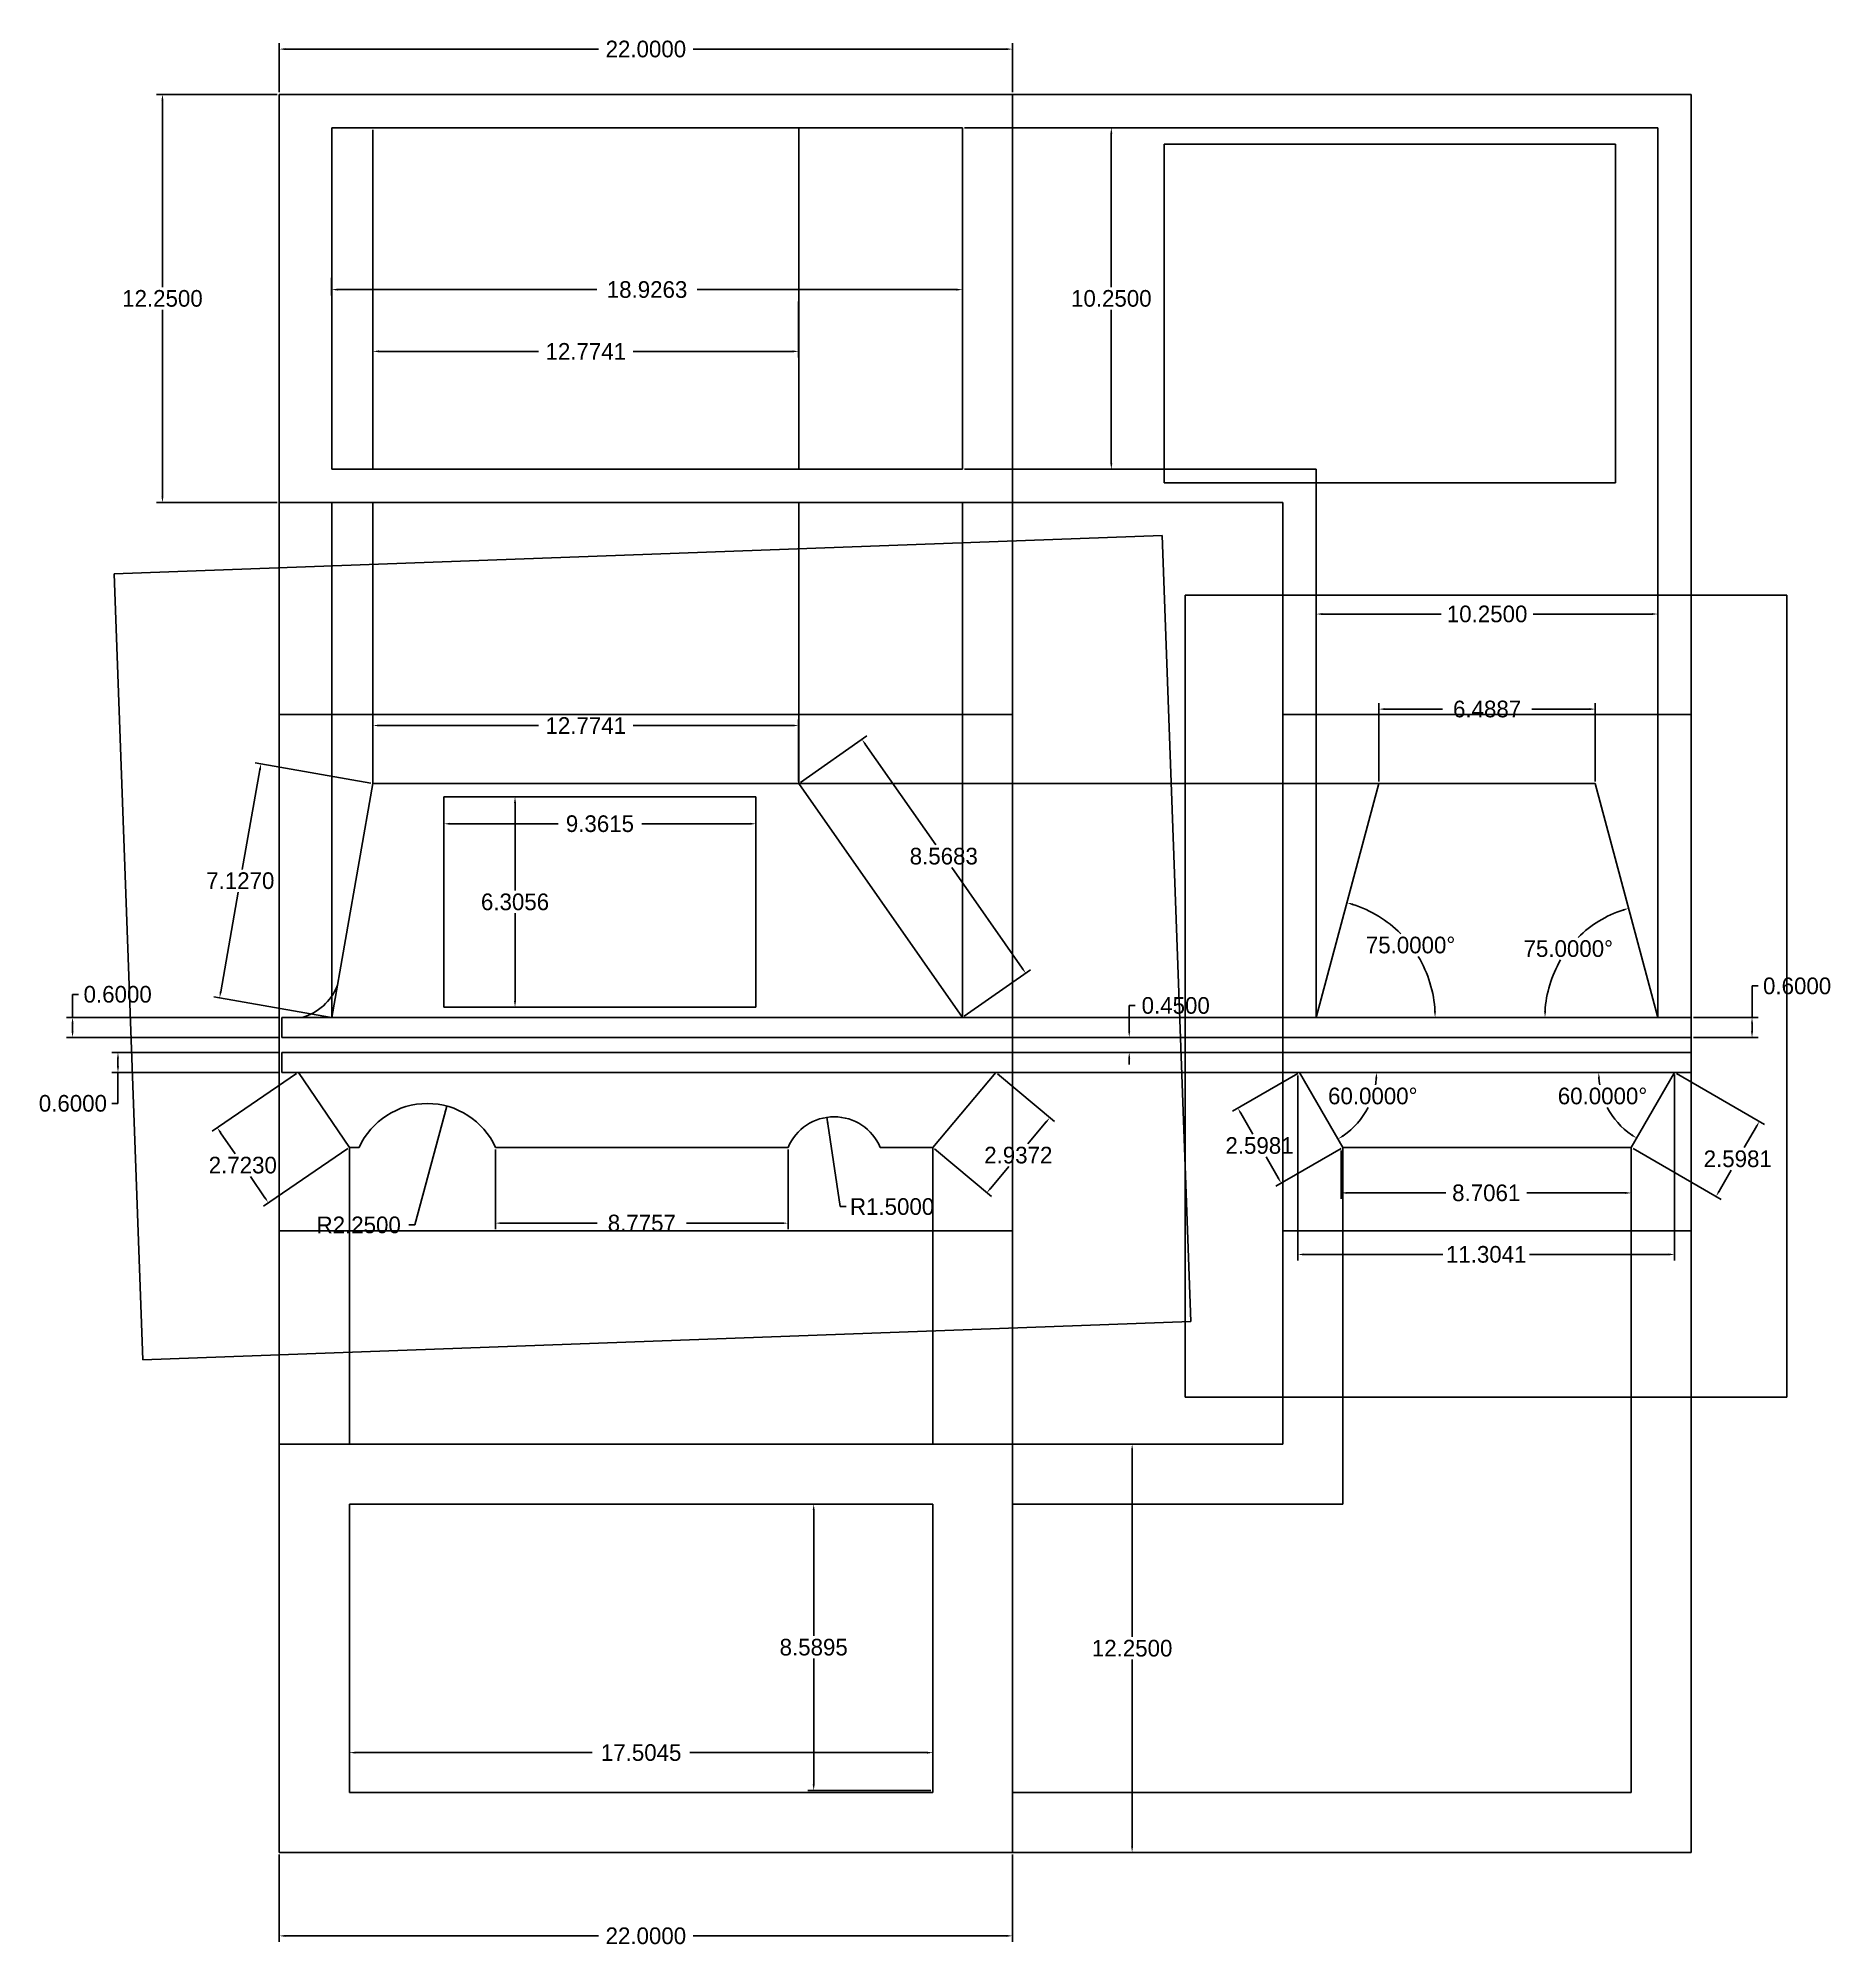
# Model space of a CAD drawing. Extents: x -4.3 to 49.5, y -20.1 to 37.1.
import ezdxf

# ---------------------------------------------------------------- set-up
doc = ezdxf.new("R2010")
doc.units = 0
doc.header["$MEASUREMENT"] = 0
doc.layers.get('0').update_dxf_attribs({"linetype": 'CONTINUOUS'})
doc.layers.get('DEFPOINTS').update_dxf_attribs({"linetype": 'CONTINUOUS'})
for name, color, linetype in [('DIMENSIONS', 7, 'CONTINUOUS'), ('LAYOUT', 4, 'CONTINUOUS'), ('PICTURE', 5, 'CONTINUOUS'), ('REF_LINES', 240, 'CONTINUOUS')]:
    doc.layers.add(name, color=color, linetype=linetype)
doc.dimstyles.get("Standard").update_dxf_attribs({"dimtxt": 0.18, "dimasz": 0.18, "dimexe": 0.18, "dimexo": 0.0625, "dimgap": 0.09, "dimtad": 0, "dimtih": 1, "dimtoh": 1, "dimdec": 4, "dimzin": 0, "dimtxsty": 'STANDARD', "dimcen": 0.09, "dimazin": 3, "dimtfac": 1, "dimtdec": 4, "dimtofl": 0, "dimtmove": 0, "dimatfit": 3, "dimtolj": 1, "dimtzin": 0})
picture_1 = doc.add_image_def('image1.jpg', size_in_pixel=(1280, 960))
picture_2 = doc.add_image_def('image2.jpg', size_in_pixel=(640, 480))
picture_3 = doc.add_image_def('image3.jpg', size_in_pixel=(960, 1280))

# ---------------------------------------------------------------- blocks, each defined once
blk = doc.blocks.new('*D54')
at = {"color": 0, "linetype": 'BYBLOCK'}
for p, q in [((2.915, 35.517), (2.915, 36.992)), ((3.095, 36.812), (12.491, 36.812)), ((24.735, 36.812), (15.338, 36.812)), ((24.915, 35.517), (24.915, 36.992))]:
    blk.add_line(p, q, dxfattribs=at)
for points in [[(3.095, 36.842), (3.095, 36.782), (2.915, 36.812)], [(24.735, 36.842), (24.735, 36.782), (24.915, 36.812)]]:
    blk.add_solid(points, dxfattribs=at)
at = {"layer": 'DEFPOINTS', "color": 0, "linetype": 'BYBLOCK'}
for p in [(24.915, 36.812), (2.915, 35.454), (24.915, 35.454)]:
    blk.add_point(p, dxfattribs=at)
at = {"color": 0, "linetype": 'BYBLOCK', "insert": (13.915, 36.812), "char_height": 0.5, "attachment_point": 5}
blk.add_mtext('\\A1;22.0000', dxfattribs=at)
blk = doc.blocks.new('*D55')
at = {"color": 0, "linetype": 'BYBLOCK'}
for p, q in [((2.852, 35.454), (-0.769, 35.454)), ((-0.589, 35.274), (-0.589, 29.669)), ((-0.589, 23.384), (-0.589, 28.989)), ((2.852, 23.204), (-0.769, 23.204))]:
    blk.add_line(p, q, dxfattribs=at)
for points in [[(-0.619, 35.274), (-0.559, 35.274), (-0.589, 35.454)], [(-0.619, 23.384), (-0.559, 23.384), (-0.589, 23.204)]]:
    blk.add_solid(points, dxfattribs=at)
at = {"layer": 'DEFPOINTS', "color": 0, "linetype": 'BYBLOCK'}
for p in [(2.915, 35.454), (-0.589, 23.204), (2.915, 23.204)]:
    blk.add_point(p, dxfattribs=at)
at = {"color": 0, "linetype": 'BYBLOCK', "insert": (-0.589, 29.329), "char_height": 0.5, "attachment_point": 5}
blk.add_mtext('\\A1;12.2500', dxfattribs=at)
blk = doc.blocks.new('*D57')
at = {"color": 0, "linetype": 'BYBLOCK'}
for p, q in [((4.488, 29.952), (4.488, 29.415)), ((23.415, 29.952), (23.415, 29.415)), ((4.668, 29.595), (12.445, 29.595)), ((23.235, 29.595), (15.458, 29.595))]:
    blk.add_line(p, q, dxfattribs=at)
for points in [[(4.668, 29.625), (4.668, 29.565), (4.488, 29.595)], [(23.235, 29.625), (23.235, 29.565), (23.415, 29.595)]]:
    blk.add_solid(points, dxfattribs=at)
at = {"layer": 'DEFPOINTS', "color": 0, "linetype": 'BYBLOCK'}
for p in [(4.488, 30.015), (23.415, 30.015), (23.415, 29.595)]:
    blk.add_point(p, dxfattribs=at)
at = {"color": 0, "linetype": 'BYBLOCK', "insert": (13.951, 29.595), "char_height": 0.5, "attachment_point": 5}
blk.add_mtext('\\A1;18.9263', dxfattribs=at)
blk = doc.blocks.new('*D58')
at = {"color": 0, "linetype": 'BYBLOCK'}
for p, q in [((23.477, 34.454), (28.061, 34.454)), ((27.881, 34.274), (27.881, 29.669)), ((27.881, 24.384), (27.881, 28.989)), ((23.477, 24.204), (28.061, 24.204))]:
    blk.add_line(p, q, dxfattribs=at)
for points in [[(27.851, 34.274), (27.911, 34.274), (27.881, 34.454)], [(27.851, 24.384), (27.911, 24.384), (27.881, 24.204)]]:
    blk.add_solid(points, dxfattribs=at)
at = {"layer": 'DEFPOINTS', "color": 0, "linetype": 'BYBLOCK'}
for p in [(23.415, 34.454), (23.415, 24.204), (27.881, 24.204)]:
    blk.add_point(p, dxfattribs=at)
at = {"color": 0, "linetype": 'BYBLOCK', "insert": (27.881, 29.329), "char_height": 0.5, "attachment_point": 5}
blk.add_mtext('\\A1;10.2500', dxfattribs=at)
blk = doc.blocks.new('*D59')
at = {"color": 0, "linetype": 'BYBLOCK'}
for p, q in [((18.551, 14.809), (20.544, 16.205)), ((20.5, 15.954), (22.616, 12.932)), ((25.208, 9.23), (23.092, 12.252)), ((23.466, 7.791), (25.459, 9.186))]:
    blk.add_line(p, q, dxfattribs=at)
for points in [[(20.524, 15.971), (20.475, 15.937), (20.397, 16.101)], [(25.232, 9.247), (25.183, 9.213), (25.311, 9.083)]]:
    blk.add_solid(points, dxfattribs=at)
at = {"layer": 'DEFPOINTS', "color": 0, "linetype": 'BYBLOCK'}
for p in [(18.5, 14.773), (25.311, 9.083), (23.415, 7.755)]:
    blk.add_point(p, dxfattribs=at)
at = {"color": 0, "linetype": 'BYBLOCK', "insert": (22.854, 12.592), "char_height": 0.5, "attachment_point": 5}
blk.add_mtext('\\A1;8.5683', dxfattribs=at)
blk = doc.blocks.new('*D60')
at = {"color": 0, "linetype": 'BYBLOCK'}
for p, q in [((2.335, 15.189), (1.807, 12.196)), ((5.664, 14.784), (2.189, 15.397)), ((1.16, 8.524), (1.687, 11.516)), ((4.427, 7.766), (0.951, 8.378))]:
    blk.add_line(p, q, dxfattribs=at)
for points in [[(2.305, 15.194), (2.364, 15.183), (2.366, 15.366)], [(1.13, 8.53), (1.189, 8.519), (1.128, 8.347)]]:
    blk.add_solid(points, dxfattribs=at)
at = {"layer": 'DEFPOINTS', "color": 0, "linetype": 'BYBLOCK'}
for p in [(5.726, 14.773), (1.128, 8.347), (4.488, 7.755)]:
    blk.add_point(p, dxfattribs=at)
at = {"color": 0, "linetype": 'BYBLOCK', "insert": (1.747, 11.856), "char_height": 0.5, "attachment_point": 5}
blk.add_mtext('\\A1;7.1270', dxfattribs=at)
blk = doc.blocks.new('*D61')
at = {"color": 0, "linetype": 'BYBLOCK'}
for p, q in [((7.856, 14.31), (7.856, 13.386)), ((17.218, 14.31), (17.218, 13.386)), ((8.036, 13.566), (11.28, 13.566)), ((17.038, 13.566), (13.794, 13.566))]:
    blk.add_line(p, q, dxfattribs=at)
for points in [[(8.036, 13.596), (8.036, 13.536), (7.856, 13.566)], [(17.038, 13.596), (17.038, 13.536), (17.218, 13.566)]]:
    blk.add_solid(points, dxfattribs=at)
at = {"layer": 'DEFPOINTS', "color": 0, "linetype": 'BYBLOCK'}
for p in [(7.856, 14.373), (17.218, 14.373), (17.218, 13.566)]:
    blk.add_point(p, dxfattribs=at)
at = {"color": 0, "linetype": 'BYBLOCK', "insert": (12.537, 13.566), "char_height": 0.5, "attachment_point": 5}
blk.add_mtext('\\A1;9.3615', dxfattribs=at)
blk = doc.blocks.new('*D63')
at = {"color": 0, "linetype": 'BYBLOCK'}
for p, q in [((-3.286, 7.755), (-3.286, 8.447)), ((-3.286, 8.447), (-3.106, 8.447)), ((2.926, 7.755), (-3.466, 7.755)), ((-3.286, 7.335), (-3.286, 7.575)), ((2.926, 7.155), (-3.466, 7.155))]:
    blk.add_line(p, q, dxfattribs=at)
for points in [[(-3.316, 7.575), (-3.256, 7.575), (-3.286, 7.755)], [(-3.316, 7.335), (-3.256, 7.335), (-3.286, 7.155)]]:
    blk.add_solid(points, dxfattribs=at)
at = {"layer": 'DEFPOINTS', "color": 0, "linetype": 'BYBLOCK'}
for p in [(2.988, 7.755), (-3.286, 7.155), (2.988, 7.155)]:
    blk.add_point(p, dxfattribs=at)
at = {"color": 0, "linetype": 'BYBLOCK', "insert": (-1.932, 8.447), "char_height": 0.5, "attachment_point": 5}
blk.add_mtext('\\A1;0.6000', dxfattribs=at)
blk = doc.blocks.new('*D64')
at = {"color": 0, "linetype": 'BYBLOCK'}
for p, q in [((2.926, 6.705), (-2.103, 6.705)), ((-1.923, 6.525), (-1.923, 6.285)), ((2.926, 6.105), (-2.103, 6.105)), ((-1.923, 6.105), (-1.923, 5.175)), ((-1.923, 5.175), (-2.103, 5.175))]:
    blk.add_line(p, q, dxfattribs=at)
for points in [[(-1.953, 6.525), (-1.893, 6.525), (-1.923, 6.705)], [(-1.953, 6.285), (-1.893, 6.285), (-1.923, 6.105)]]:
    blk.add_solid(points, dxfattribs=at)
at = {"layer": 'DEFPOINTS', "color": 0, "linetype": 'BYBLOCK'}
for p in [(2.988, 6.705), (-1.923, 6.105), (2.988, 6.105)]:
    blk.add_point(p, dxfattribs=at)
at = {"color": 0, "linetype": 'BYBLOCK', "insert": (-3.276, 5.175), "char_height": 0.5, "attachment_point": 5}
blk.add_mtext('\\A1;0.6000', dxfattribs=at)
blk = doc.blocks.new('*D65')
at = {"color": 0, "linetype": 'BYBLOCK'}
for p, q in [((28.418, 7.335), (28.418, 8.112)), ((28.418, 8.112), (28.598, 8.112)), ((24.977, 7.155), (28.598, 7.155)), ((24.977, 6.705), (28.598, 6.705)), ((28.418, 6.525), (28.418, 6.345))]:
    blk.add_line(p, q, dxfattribs=at)
for points in [[(28.388, 7.335), (28.448, 7.335), (28.418, 7.155)], [(28.388, 6.525), (28.448, 6.525), (28.418, 6.705)]]:
    blk.add_solid(points, dxfattribs=at)
at = {"layer": 'DEFPOINTS', "color": 0, "linetype": 'BYBLOCK'}
for p in [(24.915, 7.155), (24.915, 6.705), (28.418, 6.705)]:
    blk.add_point(p, dxfattribs=at)
at = {"color": 0, "linetype": 'BYBLOCK', "insert": (29.813, 8.112), "char_height": 0.5, "attachment_point": 5}
blk.add_mtext('\\A1;0.4500', dxfattribs=at)
blk = doc.blocks.new('*D66')
at = {"color": 0, "linetype": 'BYBLOCK'}
for p, q in [((34.031, 7.817), (34.031, 20.04)), ((34.211, 19.86), (37.775, 19.86)), ((44.101, 19.86), (40.538, 19.86)), ((44.281, 7.817), (44.281, 20.04))]:
    blk.add_line(p, q, dxfattribs=at)
for points in [[(34.211, 19.89), (34.211, 19.83), (34.031, 19.86)], [(44.101, 19.89), (44.101, 19.83), (44.281, 19.86)]]:
    blk.add_solid(points, dxfattribs=at)
at = {"layer": 'DEFPOINTS', "color": 0, "linetype": 'BYBLOCK'}
for p in [(44.281, 19.86), (34.031, 7.755), (44.281, 7.755)]:
    blk.add_point(p, dxfattribs=at)
at = {"color": 0, "linetype": 'BYBLOCK', "insert": (39.156, 19.86), "char_height": 0.5, "attachment_point": 5}
blk.add_mtext('\\A1;10.2500', dxfattribs=at)
blk = doc.blocks.new('*D67')
at = {"color": 0, "linetype": 'BYBLOCK'}
for p, q in [((35.912, 14.836), (35.912, 17.187)), ((42.401, 14.836), (42.401, 17.187)), ((36.092, 17.007), (37.816, 17.007)), ((42.221, 17.007), (40.496, 17.007))]:
    blk.add_line(p, q, dxfattribs=at)
for points in [[(36.092, 17.037), (36.092, 16.977), (35.912, 17.007)], [(42.221, 17.037), (42.221, 16.977), (42.401, 17.007)]]:
    blk.add_solid(points, dxfattribs=at)
at = {"layer": 'DEFPOINTS', "color": 0, "linetype": 'BYBLOCK'}
for p in [(42.401, 17.007), (35.912, 14.773), (42.401, 14.773)]:
    blk.add_point(p, dxfattribs=at)
at = {"color": 0, "linetype": 'BYBLOCK', "insert": (39.156, 17.007), "char_height": 0.5, "attachment_point": 5}
blk.add_mtext('\\A1;6.4887', dxfattribs=at)
blk = doc.blocks.new('*D68')
at = {"color": 0, "linetype": 'BYBLOCK'}
for start, end in [(108.0428, 134.8413), (149.4386, 176.9572)]:
    blk.add_arc((44.281, 7.755), 3.39, start, end, dxfattribs=at)
for points in [[(43.223, 11.007), (43.24, 10.949), (43.404, 11.029)], [(40.926, 7.934), (40.866, 7.935), (40.892, 7.755)]]:
    blk.add_solid(points, dxfattribs=at)
at = {"layer": 'DEFPOINTS', "color": 0, "linetype": 'BYBLOCK'}
for p in [(42.401, 14.773), (42.102, 10.351), (33.031, 7.755), (44.281, 7.755), (45.281, 7.755)]:
    blk.add_point(p, dxfattribs=at)
at = {"color": 0, "linetype": 'BYBLOCK', "insert": (41.592, 9.818), "char_height": 0.5, "attachment_point": 5}
blk.add_mtext('\\A1;75.0000°', dxfattribs=at)
blk = doc.blocks.new('*D69')
at = {"color": 0, "linetype": 'BYBLOCK'}
for start, end in [(44.7606, 72.1064), (2.8936, 30.8891)]:
    blk.add_arc((34.031, 7.755), 3.565, start, end, dxfattribs=at)
for points in [[(35.118, 11.118), (35.135, 11.176), (34.954, 11.198)], [(37.621, 7.935), (37.561, 7.934), (37.596, 7.755)]]:
    blk.add_solid(points, dxfattribs=at)
at = {"layer": 'DEFPOINTS', "color": 0, "linetype": 'BYBLOCK'}
for p in [(35.912, 14.773), (37.262, 9.261), (33.031, 7.755), (34.031, 7.755), (45.281, 7.755)]:
    blk.add_point(p, dxfattribs=at)
at = {"color": 0, "linetype": 'BYBLOCK', "insert": (36.859, 9.925), "char_height": 0.5, "attachment_point": 5}
blk.add_mtext('\\A1;75.0000°', dxfattribs=at)
blk = doc.blocks.new('*D70')
at = {"color": 0, "linetype": 'BYBLOCK'}
for p, q in [((47.104, 7.755), (47.104, 8.699)), ((47.104, 8.699), (47.284, 8.699)), ((45.344, 7.755), (47.284, 7.755)), ((47.104, 7.335), (47.104, 7.575)), ((45.344, 7.155), (47.284, 7.155))]:
    blk.add_line(p, q, dxfattribs=at)
for points in [[(47.074, 7.575), (47.134, 7.575), (47.104, 7.755)], [(47.074, 7.335), (47.134, 7.335), (47.104, 7.155)]]:
    blk.add_solid(points, dxfattribs=at)
at = {"layer": 'DEFPOINTS', "color": 0, "linetype": 'BYBLOCK'}
for p in [(45.281, 7.755), (45.281, 7.155), (47.104, 7.155)]:
    blk.add_point(p, dxfattribs=at)
at = {"color": 0, "linetype": 'BYBLOCK', "insert": (48.457, 8.699), "char_height": 0.5, "attachment_point": 5}
blk.add_mtext('\\A1;0.6000', dxfattribs=at)
blk = doc.blocks.new('*D71')
at = {"color": 0, "linetype": 'BYBLOCK'}
for p, q in [((24.462, 6.065), (26.172, 4.63)), ((25.918, 4.608), (25.375, 3.961)), ((22.575, 3.815), (24.284, 2.38)), ((24.262, 2.634), (24.805, 3.281))]:
    blk.add_line(p, q, dxfattribs=at)
for points in [[(25.895, 4.627), (25.941, 4.589), (26.034, 4.746)], [(24.239, 2.653), (24.285, 2.615), (24.146, 2.496)]]:
    blk.add_solid(points, dxfattribs=at)
at = {"layer": 'DEFPOINTS', "color": 0, "linetype": 'BYBLOCK'}
for p in [(24.415, 6.105), (22.527, 3.855), (24.146, 2.496)]:
    blk.add_point(p, dxfattribs=at)
at = {"color": 0, "linetype": 'BYBLOCK', "insert": (25.09, 3.621), "char_height": 0.5, "attachment_point": 5}
blk.add_mtext('\\A1;2.9372', dxfattribs=at)
blk = doc.blocks.new('*D72')
at = {"color": 0, "linetype": 'BYBLOCK'}
for p, q in [((3.437, 6.069), (0.906, 4.344)), ((1.156, 4.297), (1.59, 3.661)), ((4.97, 3.819), (2.44, 2.094)), ((2.487, 2.344), (2.053, 2.981))]:
    blk.add_line(p, q, dxfattribs=at)
for points in [[(1.181, 4.314), (1.131, 4.28), (1.055, 4.446)], [(2.512, 2.361), (2.462, 2.328), (2.588, 2.196)]]:
    blk.add_solid(points, dxfattribs=at)
at = {"layer": 'DEFPOINTS', "color": 0, "linetype": 'BYBLOCK'}
for p in [(3.488, 6.105), (5.022, 3.855), (2.588, 2.196)]:
    blk.add_point(p, dxfattribs=at)
at = {"color": 0, "linetype": 'BYBLOCK', "insert": (1.822, 3.321), "char_height": 0.5, "attachment_point": 5}
blk.add_mtext('\\A1;2.7230', dxfattribs=at)
blk = doc.blocks.new('*D74')
at = {"color": 0, "linetype": 'BYBLOCK'}
for p, q in [((44.835, 6.073), (47.482, 4.546)), ((47.236, 4.48), (46.872, 3.851)), ((43.536, 3.823), (46.182, 2.296)), ((46.117, 2.542), (46.48, 3.171))]:
    blk.add_line(p, q, dxfattribs=at)
for points in [[(47.21, 4.495), (47.262, 4.465), (47.326, 4.636)], [(46.091, 2.557), (46.143, 2.527), (46.027, 2.386)]]:
    blk.add_solid(points, dxfattribs=at)
at = {"layer": 'DEFPOINTS', "color": 0, "linetype": 'BYBLOCK'}
for p in [(44.781, 6.105), (47.326, 4.636), (43.482, 3.855)]:
    blk.add_point(p, dxfattribs=at)
at = {"color": 0, "linetype": 'BYBLOCK', "insert": (46.676, 3.511), "char_height": 0.5, "attachment_point": 5}
blk.add_mtext('\\A1;2.5981', dxfattribs=at)
blk = doc.blocks.new('*D75')
at = {"color": 0, "linetype": 'BYBLOCK'}
for p, q in [((33.477, 6.073), (31.521, 4.944)), ((31.767, 4.878), (32.13, 4.249)), ((32.886, 2.94), (32.523, 3.569)), ((34.776, 3.823), (32.82, 2.694))]:
    blk.add_line(p, q, dxfattribs=at)
for points in [[(31.793, 4.893), (31.741, 4.863), (31.677, 5.034)], [(32.912, 2.955), (32.86, 2.925), (32.976, 2.784)]]:
    blk.add_solid(points, dxfattribs=at)
at = {"layer": 'DEFPOINTS', "color": 0, "linetype": 'BYBLOCK'}
for p in [(33.531, 6.105), (31.677, 5.034), (34.83, 3.855)]:
    blk.add_point(p, dxfattribs=at)
at = {"color": 0, "linetype": 'BYBLOCK', "insert": (32.327, 3.909), "char_height": 0.5, "attachment_point": 5}
blk.add_mtext('\\A1;2.5981', dxfattribs=at)
blk = doc.blocks.new('*D76')
at = {"color": 0, "linetype": 'BYBLOCK'}
for p, q in [((34.776, 3.761), (34.776, 2.309)), ((43.482, 3.792), (43.482, 2.309)), ((34.956, 2.489), (37.914, 2.489)), ((43.302, 2.489), (40.344, 2.489))]:
    blk.add_line(p, q, dxfattribs=at)
for points in [[(34.956, 2.519), (34.956, 2.459), (34.776, 2.489)], [(43.302, 2.519), (43.302, 2.459), (43.482, 2.489)]]:
    blk.add_solid(points, dxfattribs=at)
at = {"layer": 'DEFPOINTS', "color": 0, "linetype": 'BYBLOCK'}
for p in [(34.776, 3.823), (43.482, 3.855), (43.482, 2.489)]:
    blk.add_point(p, dxfattribs=at)
at = {"color": 0, "linetype": 'BYBLOCK', "insert": (39.129, 2.489), "char_height": 0.5, "attachment_point": 5}
blk.add_mtext('\\A1;8.7061', dxfattribs=at)
blk = doc.blocks.new('*D77')
at = {"color": 0, "linetype": 'BYBLOCK'}
for p, q in [((33.477, 6.011), (33.477, 0.463)), ((44.781, 6.042), (44.781, 0.463)), ((33.657, 0.643), (37.831, 0.643)), ((44.601, 0.643), (40.428, 0.643))]:
    blk.add_line(p, q, dxfattribs=at)
for points in [[(33.657, 0.673), (33.657, 0.613), (33.477, 0.643)], [(44.601, 0.673), (44.601, 0.613), (44.781, 0.643)]]:
    blk.add_solid(points, dxfattribs=at)
at = {"layer": 'DEFPOINTS', "color": 0, "linetype": 'BYBLOCK'}
for p in [(33.477, 6.073), (44.781, 6.105), (44.781, 0.643)]:
    blk.add_point(p, dxfattribs=at)
at = {"color": 0, "linetype": 'BYBLOCK', "insert": (39.129, 0.643), "char_height": 0.5, "attachment_point": 5}
blk.add_mtext('\\A1;11.3041', dxfattribs=at)
blk = doc.blocks.new('*D79')
at = {"color": 0, "linetype": 'BYBLOCK'}
for start, end in [(184.5326, 189.3447), (207.4616, 235.4674)]:
    blk.add_arc((44.781, 6.105), 2.276, start, end, dxfattribs=at)
for points in [[(42.483, 5.924), (42.542, 5.926), (42.505, 6.105)], [(43.507, 4.255), (43.475, 4.204), (43.643, 4.134)]]:
    blk.add_solid(points, dxfattribs=at)
at = {"layer": 'DEFPOINTS', "color": 0, "linetype": 'BYBLOCK'}
for p in [(33.031, 6.105), (44.781, 6.105), (45.281, 6.105), (43.038, 4.642), (43.482, 3.855)]:
    blk.add_point(p, dxfattribs=at)
at = {"color": 0, "linetype": 'BYBLOCK', "insert": (42.619, 5.395), "char_height": 0.5, "attachment_point": 5}
blk.add_mtext('\\A1;60.0000°', dxfattribs=at)
blk = doc.blocks.new('*D80')
at = {"color": 0, "linetype": 'BYBLOCK'}
for start, end in [(350.7813, 355.528), (304.472, 332.9356)]:
    blk.add_arc((33.531, 6.105), 2.307, start, end, dxfattribs=at)
for points in [[(35.801, 5.926), (35.861, 5.924), (35.838, 6.105)], [(34.853, 4.178), (34.821, 4.228), (34.685, 4.107)]]:
    blk.add_solid(points, dxfattribs=at)
at = {"layer": 'DEFPOINTS', "color": 0, "linetype": 'BYBLOCK'}
for p in [(33.031, 6.105), (33.531, 6.105), (45.281, 6.105), (35.298, 4.622), (34.83, 3.855)]:
    blk.add_point(p, dxfattribs=at)
at = {"color": 0, "linetype": 'BYBLOCK', "insert": (35.726, 5.395), "char_height": 0.5, "attachment_point": 5}
blk.add_mtext('\\A1;60.0000°', dxfattribs=at)
blk = doc.blocks.new('*D83')
at = {"color": 0, "linetype": 'BYBLOCK'}
for p, q in [((7.919, 14.373), (10.17, 14.373)), ((9.99, 14.193), (9.99, 11.56)), ((9.99, 8.247), (9.99, 10.88)), ((7.919, 8.067), (10.17, 8.067))]:
    blk.add_line(p, q, dxfattribs=at)
for points in [[(9.96, 14.193), (10.02, 14.193), (9.99, 14.373)], [(9.96, 8.247), (10.02, 8.247), (9.99, 8.067)]]:
    blk.add_solid(points, dxfattribs=at)
at = {"layer": 'DEFPOINTS', "color": 0, "linetype": 'BYBLOCK'}
for p in [(7.856, 14.373), (7.856, 8.067), (9.99, 8.067)]:
    blk.add_point(p, dxfattribs=at)
at = {"color": 0, "linetype": 'BYBLOCK', "insert": (9.99, 11.22), "char_height": 0.5, "attachment_point": 5}
blk.add_mtext('\\A1;6.3056', dxfattribs=at)
blk = doc.blocks.new('*D84')
at = {"color": 0, "linetype": 'BYBLOCK'}
for p, q in [((19.741, 2.077), (19.346, 4.758)), ((19.921, 2.077), (19.741, 2.077))]:
    blk.add_line(p, q, dxfattribs=at)
blk.add_solid([(19.402, 4.584), (19.343, 4.575), (19.346, 4.758)], dxfattribs=at)
at = {"layer": 'DEFPOINTS', "color": 0, "linetype": 'BYBLOCK'}
for p in [(19.346, 4.758), (19.565, 3.274)]:
    blk.add_point(p, dxfattribs=at)
at = {"color": 0, "linetype": 'BYBLOCK', "insert": (21.303, 2.077), "char_height": 0.5, "attachment_point": 5}
blk.add_mtext('\\A1;R1.5000', dxfattribs=at)
blk = doc.blocks.new('*D85')
at = {"color": 0, "linetype": 'BYBLOCK'}
for p, q in [((6.986, 1.527), (7.94, 5.095)), ((6.806, 1.527), (6.986, 1.527))]:
    blk.add_line(p, q, dxfattribs=at)
blk.add_solid([(7.864, 4.929), (7.922, 4.914), (7.94, 5.095)], dxfattribs=at)
at = {"layer": 'DEFPOINTS', "color": 0, "linetype": 'BYBLOCK'}
for p in [(7.94, 5.095), (7.359, 2.922)]:
    blk.add_point(p, dxfattribs=at)
at = {"color": 0, "linetype": 'BYBLOCK', "insert": (5.299, 1.527), "char_height": 0.5, "attachment_point": 5}
blk.add_mtext('\\A1;R2.2500', dxfattribs=at)
blk = doc.blocks.new('*D87')
at = {"color": 0, "linetype": 'BYBLOCK'}
for p, q in [((24.977, -5.05), (28.685, -5.05)), ((28.505, -5.23), (28.505, -10.835)), ((28.505, -17.12), (28.505, -11.515)), ((24.977, -17.3), (28.685, -17.3))]:
    blk.add_line(p, q, dxfattribs=at)
for points in [[(28.475, -5.23), (28.535, -5.23), (28.505, -5.05)], [(28.475, -17.12), (28.535, -17.12), (28.505, -17.3)]]:
    blk.add_solid(points, dxfattribs=at)
at = {"layer": 'DEFPOINTS', "color": 0, "linetype": 'BYBLOCK'}
for p in [(24.915, -5.05), (24.915, -17.3), (28.505, -17.3)]:
    blk.add_point(p, dxfattribs=at)
at = {"color": 0, "linetype": 'BYBLOCK', "insert": (28.505, -11.175), "char_height": 0.5, "attachment_point": 5}
blk.add_mtext('\\A1;12.2500', dxfattribs=at)
blk = doc.blocks.new('*D88')
at = {"color": 0, "linetype": 'BYBLOCK'}
for p, q in [((2.915, -17.363), (2.915, -19.985)), ((24.915, -17.363), (24.915, -19.985)), ((3.095, -19.805), (12.491, -19.805)), ((24.735, -19.805), (15.338, -19.805))]:
    blk.add_line(p, q, dxfattribs=at)
for points in [[(3.095, -19.775), (3.095, -19.835), (2.915, -19.805)], [(24.735, -19.775), (24.735, -19.835), (24.915, -19.805)]]:
    blk.add_solid(points, dxfattribs=at)
at = {"layer": 'DEFPOINTS', "color": 0, "linetype": 'BYBLOCK'}
for p in [(2.915, -17.3), (24.915, -17.3), (24.915, -19.805)]:
    blk.add_point(p, dxfattribs=at)
at = {"color": 0, "linetype": 'BYBLOCK', "insert": (13.915, -19.805), "char_height": 0.5, "attachment_point": 5}
blk.add_mtext('\\A1;22.0000', dxfattribs=at)
blk = doc.blocks.new('*D89')
at = {"color": 0, "linetype": 'BYBLOCK'}
for p, q in [((5.022, -15.439), (5.022, -14.127)), ((5.202, -14.307), (12.309, -14.307)), ((22.347, -14.307), (15.239, -14.307)), ((22.527, -15.439), (22.527, -14.127))]:
    blk.add_line(p, q, dxfattribs=at)
for points in [[(5.202, -14.277), (5.202, -14.337), (5.022, -14.307)], [(22.347, -14.277), (22.347, -14.337), (22.527, -14.307)]]:
    blk.add_solid(points, dxfattribs=at)
at = {"layer": 'DEFPOINTS', "color": 0, "linetype": 'BYBLOCK'}
for p in [(22.527, -14.307), (5.022, -15.501), (22.527, -15.501)]:
    blk.add_point(p, dxfattribs=at)
at = {"color": 0, "linetype": 'BYBLOCK', "insert": (13.774, -14.307), "char_height": 0.5, "attachment_point": 5}
blk.add_mtext('\\A1;17.5045', dxfattribs=at)
blk = doc.blocks.new('*D90')
at = {"color": 0, "linetype": 'BYBLOCK'}
for p, q in [((22.464, -6.849), (18.771, -6.849)), ((18.951, -7.029), (18.951, -10.804)), ((18.951, -15.259), (18.951, -11.484)), ((22.464, -15.439), (18.771, -15.439))]:
    blk.add_line(p, q, dxfattribs=at)
for points in [[(18.921, -7.029), (18.981, -7.029), (18.951, -6.849)], [(18.921, -15.259), (18.981, -15.259), (18.951, -15.439)]]:
    blk.add_solid(points, dxfattribs=at)
at = {"layer": 'DEFPOINTS', "color": 0, "linetype": 'BYBLOCK'}
for p in [(22.527, -6.849), (18.951, -15.439), (22.527, -15.439)]:
    blk.add_point(p, dxfattribs=at)
at = {"color": 0, "linetype": 'BYBLOCK', "insert": (18.951, -11.144), "char_height": 0.5, "attachment_point": 5}
blk.add_mtext('\\A1;8.5895', dxfattribs=at)
blk = doc.blocks.new('*D91')
at = {"color": 0, "linetype": 'BYBLOCK'}
for p, q in [((5.726, 29.236), (5.726, 27.562)), ((18.5, 29.236), (18.5, 27.562)), ((5.906, 27.742), (10.69, 27.742)), ((18.32, 27.742), (13.536, 27.742))]:
    blk.add_line(p, q, dxfattribs=at)
for points in [[(5.906, 27.772), (5.906, 27.712), (5.726, 27.742)], [(18.32, 27.772), (18.32, 27.712), (18.5, 27.742)]]:
    blk.add_solid(points, dxfattribs=at)
at = {"layer": 'DEFPOINTS', "color": 0, "linetype": 'BYBLOCK'}
for p in [(5.726, 29.298), (18.5, 29.298), (18.5, 27.742)]:
    blk.add_point(p, dxfattribs=at)
at = {"color": 0, "linetype": 'BYBLOCK', "insert": (12.113, 27.742), "char_height": 0.5, "attachment_point": 5}
blk.add_mtext('\\A1;12.7741', dxfattribs=at)
blk = doc.blocks.new('*D92')
at = {"color": 0, "linetype": 'BYBLOCK'}
for p, q in [((9.406, 3.792), (9.406, 1.402)), ((18.182, 3.792), (18.182, 1.402)), ((9.586, 1.582), (12.454, 1.582)), ((18.002, 1.582), (15.134, 1.582))]:
    blk.add_line(p, q, dxfattribs=at)
for points in [[(9.586, 1.612), (9.586, 1.552), (9.406, 1.582)], [(18.002, 1.612), (18.002, 1.552), (18.182, 1.582)]]:
    blk.add_solid(points, dxfattribs=at)
at = {"layer": 'DEFPOINTS', "color": 0, "linetype": 'BYBLOCK'}
for p in [(9.406, 3.855), (18.182, 3.855), (18.182, 1.582)]:
    blk.add_point(p, dxfattribs=at)
at = {"color": 0, "linetype": 'BYBLOCK', "insert": (13.794, 1.582), "char_height": 0.5, "attachment_point": 5}
blk.add_mtext('\\A1;8.7757', dxfattribs=at)
blk = doc.blocks.new('*D93')
at = {"color": 0, "linetype": 'BYBLOCK'}
for p, q in [((5.726, 14.836), (5.726, 16.695)), ((18.5, 14.836), (18.5, 16.695)), ((5.906, 16.515), (10.69, 16.515)), ((18.32, 16.515), (13.536, 16.515))]:
    blk.add_line(p, q, dxfattribs=at)
for points in [[(5.906, 16.545), (5.906, 16.485), (5.726, 16.515)], [(18.32, 16.545), (18.32, 16.485), (18.5, 16.515)]]:
    blk.add_solid(points, dxfattribs=at)
at = {"layer": 'DEFPOINTS', "color": 0, "linetype": 'BYBLOCK'}
for p in [(18.5, 16.515), (5.726, 14.773), (18.5, 14.773)]:
    blk.add_point(p, dxfattribs=at)
at = {"color": 0, "linetype": 'BYBLOCK', "insert": (12.113, 16.515), "char_height": 0.5, "attachment_point": 5}
blk.add_mtext('\\A1;12.7741', dxfattribs=at)

msp = doc.modelspace()

# ---------------------------------------------------------------- linework, layer by layer
at = {"layer": 'LAYOUT'}
for p, q in [((2.91462, 35.45403), (2.91462, 23.20403)), ((24.91462, 35.45403), (2.91462, 35.45403)), ((24.91462, 23.20403), (24.91462, 35.45403)), ((4.48836, 34.45403), (4.48836, 24.20403)), ((23.41462, 34.45403), (4.48836, 34.45403)), ((5.72595, 34.39289), (5.72595, 24.20403)), ((18.50005, 34.45403), (18.50005, 24.20403)), ((23.41462, 24.20403), (23.41462, 34.45403)), ((4.48836, 24.20403), (23.41462, 24.20403)), ((2.91462, 23.20403), (24.91462, 23.20403)), ((4.48836, 7.75468), (5.72595, 14.7734)), ((5.72595, 14.7734), (18.50005, 14.7734)), ((17.2178, 14.37261), (7.85629, 14.37261)), ((7.85629, 14.37261), (7.85629, 8.06705)), ((17.2178, 8.06705), (17.2178, 14.37261)), ((23.41462, 7.75468), (18.50005, 14.7734)), ((34.03131, 7.75468), (35.91197, 14.7734)), ((35.91197, 14.7734), (42.40065, 14.7734)), ((44.28131, 7.75468), (42.40065, 14.7734)), ((7.85629, 8.06705), (17.2178, 8.06705)), ((2.98836, 7.75468), (24.91462, 7.75468)), ((2.98836, 7.15468), (2.98836, 7.75468)), ((24.91462, 7.75468), (24.91462, 7.15468)), ((33.03131, 7.75468), (33.03131, 7.15468)), ((33.03131, 7.75468), (45.28131, 7.75468)), ((45.28131, 7.75468), (45.28131, 7.15468)), ((24.91462, 7.15468), (2.98836, 7.15468)), ((45.28131, 7.15468), (33.03131, 7.15468)), ((2.98836, 6.70468), (24.91462, 6.70468)), ((2.98836, 6.10468), (2.98836, 6.70468)), ((24.91462, 6.70468), (24.91462, 6.10468)), ((33.03131, 6.70468), (33.03131, 6.10468)), ((33.03131, 6.70468), (45.28131, 6.70468)), ((45.28131, 6.70468), (45.28131, 6.10468)), ((24.91462, 6.10468), (2.98836, 6.10468)), ((3.48836, 6.10468), (5.02213, 3.85468)), ((24.41462, 6.10468), (22.52664, 3.85468)), ((45.28131, 6.10468), (33.03131, 6.10468)), ((33.53131, 6.10468), (34.83035, 3.85468)), ((44.78131, 6.10468), (43.48227, 3.85468)), ((5.02213, 3.85468), (5.31131, 3.85468)), ((9.40611, 3.85468), (18.18184, 3.85468)), ((20.94788, 3.85468), (22.52664, 3.85468)), ((34.83035, 3.85468), (43.48227, 3.85468)), ((2.91462, -5.05), (2.91462, -17.3)), ((24.91462, -5.05), (2.91462, -5.05)), ((24.91462, -5.05), (24.91462, -5.05)), ((24.91462, -17.3), (24.91462, -5.05)), ((5.02213, -6.849), (5.02213, -15.501)), ((22.52664, -6.849), (5.02213, -6.849)), ((22.52664, -15.501), (22.52664, -6.849)), ((5.02213, -15.501), (22.52664, -15.501)), ((2.91462, -17.3), (24.91462, -17.3))]:
    msp.add_line(p, q, dxfattribs=at)
for centre, radius, start, end in [((3.16164, 9.30336), 1.60941, 285.790517, 338.214986), ((7.35871, 2.92159), 2.25, 24.500886, 155.499114), ((19.56486, 3.27394), 1.5, 22.777966, 157.222034)]:
    msp.add_arc(centre, radius, start, end, dxfattribs=at)
at = {"layer": 'REF_LINES'}
for p, q in [((2.91462, 23.20403), (2.91462, 35.45403)), ((2.91462, 35.45403), (45.28131, 35.45403)), ((24.91462, -17.3), (24.91462, 35.45403)), ((45.28131, 1.35), (45.28131, 35.45403)), ((4.48836, 34.45403), (23.41462, 34.45403)), ((4.48836, 24.20403), (4.48836, 34.45403)), ((5.72595, 24.20403), (5.72595, 34.39289)), ((18.50005, 24.20403), (18.50005, 34.45403)), ((23.41462, 24.20403), (23.41462, 34.45403)), ((24.91462, 34.45403), (44.28131, 34.45403)), ((44.28131, 7.75468), (44.28131, 34.45403)), ((2.91462, 34.2819), (2.91462, -17.3)), ((4.48836, 24.20403), (23.41462, 24.20403)), ((24.91462, 24.20403), (34.03131, 24.20403)), ((34.03131, 7.75468), (34.03131, 24.20403)), ((2.91462, 23.20403), (33.03131, 23.20403)), ((4.48836, 7.75468), (4.48836, 23.20403)), ((5.72595, 14.7734), (5.72595, 23.20403)), ((18.50005, 14.7734), (18.50005, 23.20403)), ((23.41462, 7.75468), (23.41462, 23.20403)), ((33.03131, 23.20403), (33.03131, 1.35)), ((24.91462, 16.85), (2.91462, 16.85)), ((45.28131, 16.85), (33.03131, 16.85)), ((18.50005, 14.7734), (35.91197, 14.7734)), ((24.91462, 7.75468), (33.03131, 7.75468)), ((24.91462, 7.15468), (33.03131, 7.15468)), ((24.91462, 6.70468), (33.03131, 6.70468)), ((24.91462, 6.10468), (33.03131, 6.10468)), ((5.02213, 3.85468), (5.02213, -5.05)), ((22.52664, 3.85468), (22.52664, -5.05)), ((34.83035, 3.85468), (34.83035, -6.849)), ((43.48227, 3.85468), (43.48227, -15.501)), ((2.91462, 1.35), (24.91462, 1.35)), ((33.03131, 1.35), (45.28131, 1.35)), ((33.03131, 1.35), (33.03131, -5.05)), ((45.28131, 1.35), (45.28131, -17.3)), ((2.91462, -5.05), (33.03131, -5.05)), ((22.52664, -6.849), (5.02213, -6.849)), ((5.02213, -6.849), (5.02213, -15.501)), ((22.52664, -6.849), (22.52664, -15.501)), ((34.83035, -6.849), (24.91462, -6.849)), ((22.52664, -15.501), (5.02213, -15.501)), ((43.48227, -15.501), (24.91462, -15.501)), ((2.91462, -17.3), (45.28131, -17.3))]:
    msp.add_line(p, q, dxfattribs=at)

# ---------------------------------------------------------------- dimensions: what is measured, and where the dimension line sits
at = {"layer": 'DIMENSIONS'}
for p1, p2, distance, picture, middle in [((2.91462, 35.45403), (24.91462, 35.45403), 1.358, '*D54', (13.91462, 36.81203)), ((2.91462, 35.45403), (2.91462, 23.20403), -3.50333, '*D55', (-0.58871, 29.32903)), ((23.41462, 34.45403), (23.41462, 24.20403), 4.46682, '*D58', (27.88144, 29.32903)), ((4.48836, 30.01459), (23.41462, 30.01459), -0.41959, '*D57', (13.95149, 29.595)), ((18.50005, 14.7734), (23.41462, 7.75468), 2.31514, '*D59', (22.85379, 12.59195)), ((5.72595, 14.7734), (4.48836, 7.75468), -3.41175, '*D60', (1.74724, 11.85649)), ((7.85629, 14.37261), (17.2178, 14.37261), -0.80614, '*D61', (12.53705, 13.56647)), ((7.85629, 14.37261), (7.85629, 8.06705), 2.13416, '*D83', (9.99045, 11.21983)), ((3.48836, 6.10468), (5.02213, 3.85468), -2.94533, '*D72', (1.82157, 3.32071)), ((24.41462, 6.10468), (22.52664, 3.85468), 2.1139, '*D71', (25.08997, 3.6209)), ((34.83035, 3.85468), (33.53131, 6.10468), 2.14103, '*D75', (32.32665, 3.90917)), ((43.48227, 3.85468), (44.78131, 6.10468), -2.93794, '*D74', (46.67612, 3.51071)), ((22.52664, -6.849), (22.52664, -15.4385), -3.57571, '*D90', (18.95094, -11.14375))]:
    dim = msp.add_aligned_dim(p1=p1, p2=p2, distance=distance, dimstyle='STANDARD', override={"dimtxt": 0.5, "dimtfac": 5}, dxfattribs=at)
    dim.commit()
    dim.dimension.update_dxf_attribs({"geometry": picture, "text_midpoint": middle})
for base, p1, p2, picture, middle in [((18.50005, 27.74194), (5.72595, 29.29846), (18.50005, 29.29846), '*D91', (12.113, 27.74194)), ((44.28131, 19.86039), (34.03131, 7.75468), (44.28131, 7.75468), '*D66', (39.15631, 19.86039)), ((42.40065, 17.00715), (35.91197, 14.7734), (42.40065, 14.7734), '*D67', (39.15631, 17.00715)), ((18.50005, 16.51496), (5.72595, 14.7734), (18.50005, 14.7734), '*D93', (12.113, 16.51496)), ((44.78131, 0.64294), (33.47718, 6.07343), (44.78131, 6.10468), '*D77', (39.12925, 0.64294)), ((18.18184, 1.58199), (9.40611, 3.85468), (18.18184, 3.85468), '*D92', (13.79398, 1.58199)), ((43.4822715, 2.4891613), (34.7762211, 3.8234331), (43.4822715, 3.8546831), '*D76', (39.1292463, 2.4891613)), ((22.52664, -14.30714), (5.02213, -15.501), (22.52664, -15.501), '*D89', (13.77439, -14.30714)), ((24.91462, -19.80535), (2.91462, -17.3), (24.91462, -17.3), '*D88', (13.91462, -19.80535))]:
    dim = msp.add_linear_dim(base=base, p1=p1, p2=p2, dimstyle='STANDARD', override={"dimtxt": 0.5, "dimtfac": 5}, dxfattribs=at)
    dim.commit()
    dim.dimension.update_dxf_attribs({"geometry": picture, "text_midpoint": middle})
for base, line1, picture, middle in [((42.10238, 10.35143), ((44.28131, 7.75468), (42.40065, 14.7734)), '*D68', (41.59199, 9.81827)), ((37.26188, 9.26112), ((34.03131, 7.75468), (35.91197, 14.7734)), '*D69', (36.85925, 9.92464))]:
    dim = msp.add_angular_dim_2l(base=base, line1=line1, line2=((33.03131, 7.75468), (45.28131, 7.75468)), dimstyle='STANDARD', override={"dimtxt": 0.5, "dimtfac": 5}, dxfattribs=at)
    dim.commit()
    dim.dimension.update_dxf_attribs({"geometry": picture, "text_midpoint": middle})
for base, p1, p2, angle, picture, middle, dimtype in [((-3.28577, 7.15468), (2.98836, 7.75468), (2.98836, 7.15468), 90, '*D63', (-1.93244, 8.44741), 160), ((47.10387, 7.15468), (45.28131, 7.75468), (45.28131, 7.15468), 270, '*D70', (48.45721, 8.69917), 161), ((28.41804, 6.70468), (24.91462, 7.15468), (24.91462, 6.70468), 270, '*D65', (29.81304, 8.11173), 161), ((-1.92283, 6.10468), (2.98836, 6.70468), (2.98836, 6.10468), 90, '*D64', (-3.27616, 5.17457), 160)]:
    dim = msp.add_linear_dim(base=base, p1=p1, p2=p2, angle=angle, dimstyle='STANDARD', override={"dimtxt": 0.5, "dimtfac": 5}, dxfattribs=at)
    dim.commit()
    dim.dimension.update_dxf_attribs({"geometry": picture, "text_midpoint": middle, "dimtype": dimtype})
for base, line1, picture, middle in [((43.03785, 4.64175), ((44.78131, 6.10468), (43.48227, 3.85468)), '*D79', (42.61882, 5.39513)), ((35.29838, 4.62194), ((33.53131, 6.10468), (34.83035, 3.85468)), '*D80', (35.72622, 5.39513))]:
    dim = msp.add_angular_dim_2l(base=base, line1=line1, line2=((45.28131, 6.10468), (33.03131, 6.10468)), dimstyle='STANDARD', override={"dimtxt": 0.5, "dimtfac": 5}, dxfattribs=at)
    dim.commit()
    dim.dimension.update_dxf_attribs({"geometry": picture, "text_midpoint": middle, "dimtype": 162})
for center, mpoint, picture, middle in [((7.35871, 2.92159), (7.93994, 5.09522), '*D85', (5.29913, 1.52703)), ((19.56486, 3.27394), (19.3461, 4.7579), '*D84', (21.303, 2.07685))]:
    dim = msp.add_radius_dim(center=center, mpoint=mpoint, dimstyle='STANDARD', override={"dimtxt": 0.5, "dimtfac": 5}, dxfattribs=at)
    dim.commit()
    dim.dimension.update_dxf_attribs({"geometry": picture, "text_midpoint": middle, "dimtype": 164})
dim = msp.add_linear_dim(base=(28.50508, -17.3), p1=(24.91462, -5.05), p2=(24.91462, -17.3), angle=90, dimstyle='STANDARD', override={"dimtxt": 0.5, "dimtfac": 5}, dxfattribs=at)
dim.commit()
dim.dimension.update_dxf_attribs({"geometry": '*D87', "text_midpoint": (28.50508, -11.175)})

# ---------------------------------------------------------------- pictures from other files: only their frames are drawn
at = {"layer": 'PICTURE'}
image = msp.add_image(picture_2, insert=(29.46494, 23.79839), size_in_units=(13.54424, 10.15818), dxfattribs=at)
image.dxf.flags = 7
image = msp.add_image(picture_1, insert=(-1.17809, -2.52199), size_in_units=(31.46973, 23.6023), rotation=2.092164, dxfattribs=at)
image.dxf.flags = 7
image = msp.add_image(picture_3, insert=(30.10035, -3.63647), size_in_units=(18.04511, 24.06015), dxfattribs=at)
image.dxf.flags = 7

doc.saveas('drawing.dxf')
